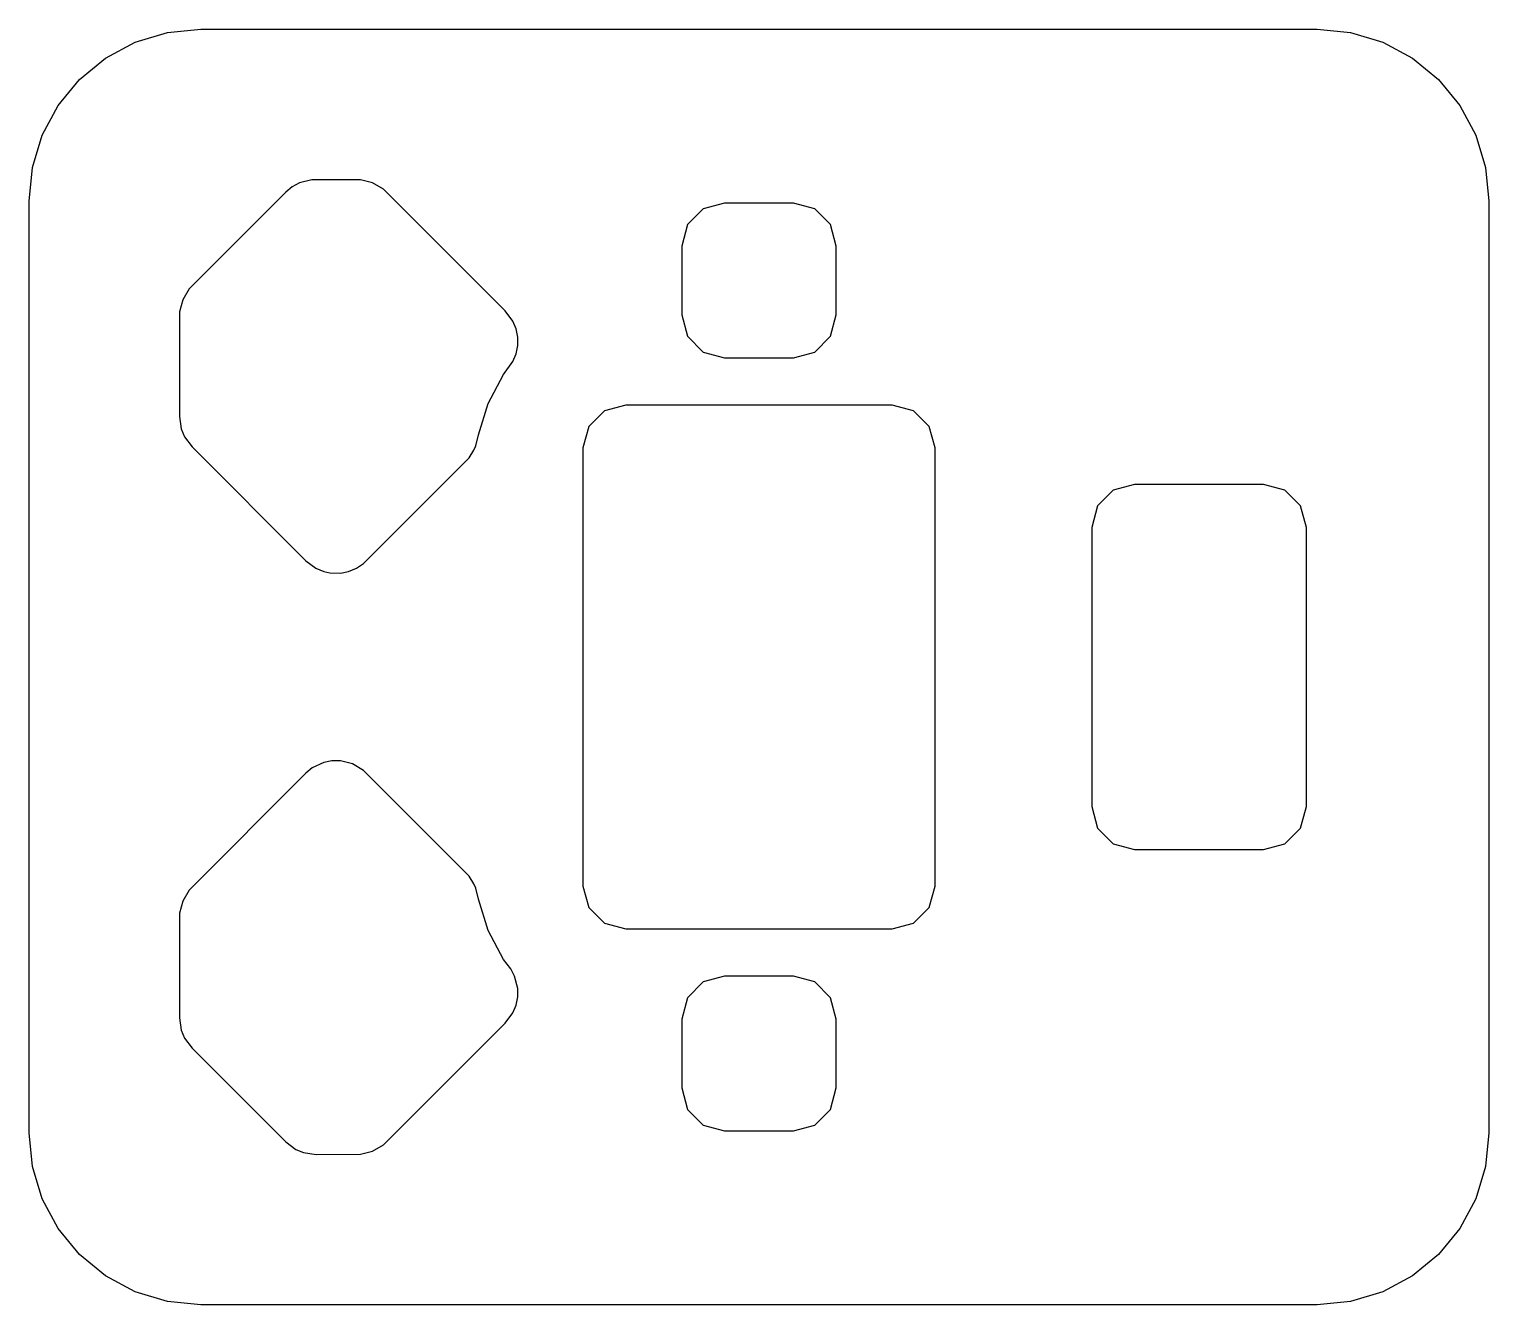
# Model space of a CAD drawing. Header units: millimetres. Extents: x 0 to 68, y 0 to 59.4.
import ezdxf

# ---------------------------------------------------------------- set-up
doc = ezdxf.new("R2010")
doc.units = ezdxf.units.MM
doc.layers.add('CUT', color=1, linetype='Continuous')

msp = doc.modelspace()

# ---------------------------------------------------------------- linework, layer by layer
at = {"layer": 'CUT'}
for points in [[(60, 0), (8, 0), (6.439, 0.154), (4.939, 0.609), (3.555, 1.348), (2.343, 2.343), (1.348, 3.555), (0.609, 4.939), (0.154, 6.439), (0, 8), (0, 51.4), (0.154, 52.961), (0.609, 54.461), (1.348, 55.845), (2.343, 57.057), (3.555, 58.052), (4.939, 58.791), (6.439, 59.246), (8, 59.4), (60, 59.4), (61.561, 59.246), (63.061, 58.791), (64.445, 58.052), (65.657, 57.057), (66.652, 55.845), (67.391, 54.461), (67.846, 52.961), (68, 51.4), (68, 8), (67.846, 6.439), (67.391, 4.939), (66.652, 3.555), (65.657, 2.343), (64.445, 1.348), (63.061, 0.609), (61.561, 0.154), (60, 0)], [(14.007, 34.088), (14.496, 34.074), (14.881, 34.15), (15.243, 34.3), (15.569, 34.518), (20.492, 39.443), (20.722, 39.8), (20.807, 39.995), (20.935, 40.514), (21.38, 41.974), (22.097, 43.32), (22.532, 43.925), (22.682, 44.288), (22.758, 44.672), (22.758, 45.064), (22.682, 45.449), (22.532, 45.811), (22.182, 46.282), (16.505, 51.946), (16.001, 52.248), (15.432, 52.39), (13.168, 52.39), (12.599, 52.248), (12.253, 52.063), (11.95, 51.814), (7.454, 47.305), (7.152, 46.801), (7.01, 46.232), (7, 41.364), (7.086, 40.783), (7.236, 40.421), (7.586, 39.95), (12.886, 34.65), (13.357, 34.3), (13.719, 34.15), (14.007, 34.088)], [(30.668, 45.1), (31.4, 44.368), (32.4, 44.1), (35.6, 44.1), (36.6, 44.368), (37.332, 45.1), (37.6, 46.1), (37.6, 49.3), (37.332, 50.3), (36.6, 51.032), (35.6, 51.3), (32.4, 51.3), (31.4, 51.032), (30.668, 50.3), (30.4, 49.3), (30.4, 46.1), (30.668, 45.1)], [(26.068, 18.5), (26.8, 17.768), (27.8, 17.5), (40.2, 17.5), (41.2, 17.768), (41.932, 18.5), (42.2, 19.5), (42.2, 39.9), (41.932, 40.9), (41.2, 41.632), (40.2, 41.9), (27.8, 41.9), (26.8, 41.632), (26.068, 40.9), (25.8, 39.9), (25.8, 19.5), (26.068, 18.5)], [(50.5, 21.468), (51.5, 21.2), (57.5, 21.2), (58.5, 21.468), (59.232, 22.2), (59.5, 23.2), (59.5, 36.2), (59.232, 37.2), (58.5, 37.932), (57.5, 38.2), (51.5, 38.2), (50.5, 37.932), (49.768, 37.2), (49.5, 36.2), (49.5, 23.2), (49.768, 22.2), (50.5, 21.468)], [(12.783, 7.086), (13.364, 7), (15.432, 7.01), (16.001, 7.152), (16.505, 7.454), (22.182, 13.118), (22.532, 13.589), (22.682, 13.951), (22.758, 14.336), (22.758, 14.728), (22.616, 15.297), (22.431, 15.643), (22.097, 16.08), (21.38, 17.426), (20.935, 18.886), (20.807, 19.405), (20.722, 19.6), (20.492, 19.957), (15.569, 24.882), (15.065, 25.184), (14.496, 25.326), (14.104, 25.326), (13.719, 25.25), (13.189, 24.999), (12.886, 24.75), (7.454, 19.305), (7.152, 18.801), (7.01, 18.232), (7, 13.364), (7.086, 12.783), (7.236, 12.421), (7.586, 11.95), (11.95, 7.586), (12.421, 7.236), (12.783, 7.086)], [(31.4, 8.368), (32.4, 8.1), (35.6, 8.1), (36.6, 8.368), (37.332, 9.1), (37.6, 10.1), (37.6, 13.3), (37.332, 14.3), (36.6, 15.032), (35.6, 15.3), (32.4, 15.3), (31.4, 15.032), (30.668, 14.3), (30.4, 13.3), (30.4, 10.1), (30.668, 9.1), (31.4, 8.368)]]:
    msp.add_lwpolyline(points, close=True, dxfattribs=at)

doc.saveas('drawing.dxf')
